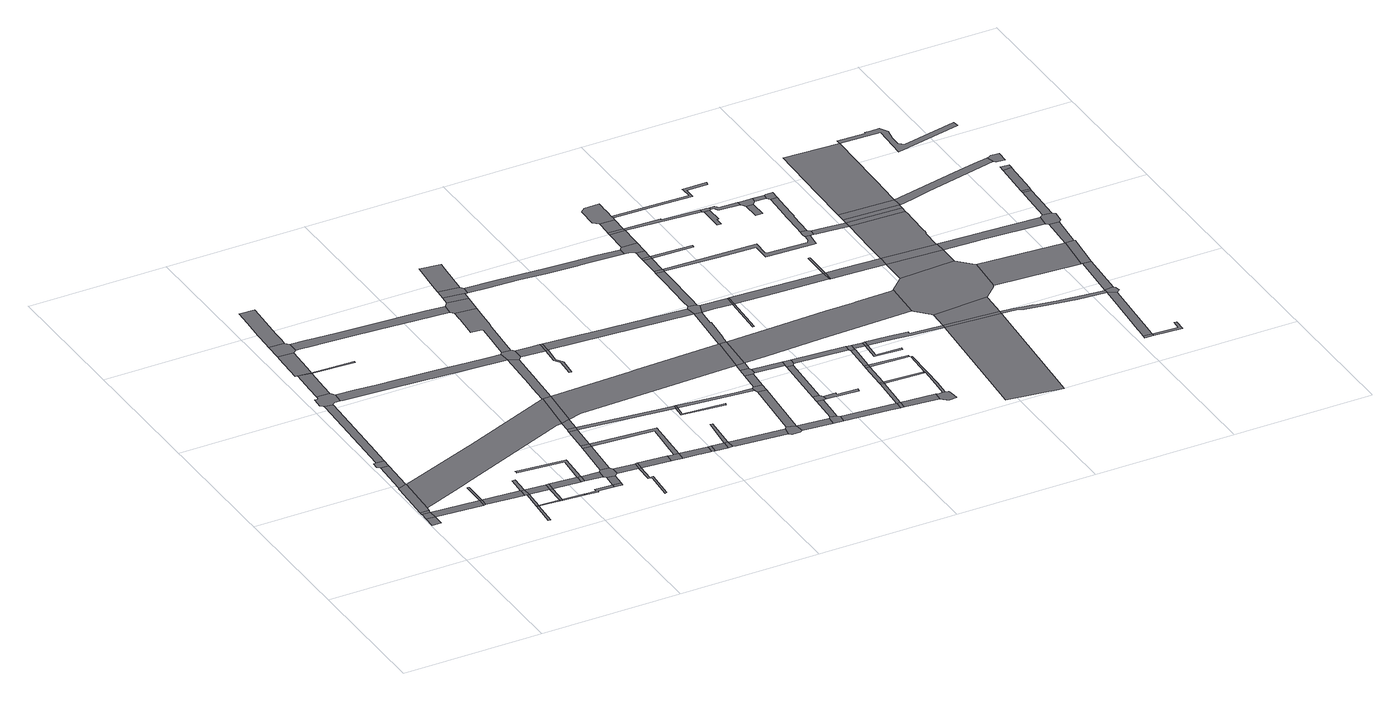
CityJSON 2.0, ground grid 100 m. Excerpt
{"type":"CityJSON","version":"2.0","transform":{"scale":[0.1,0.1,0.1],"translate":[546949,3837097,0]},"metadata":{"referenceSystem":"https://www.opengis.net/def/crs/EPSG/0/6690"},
"CityObjects":{
"road1":{"type":"Road","attributes":{"RoadStructureAttribute.sectionType":"1"},"geometry":[{"type":"MultiSurface","lod":"1","boundaries":[[[0,1,2,3]]]}]},
"road2":{"type":"Road","geometry":[{"type":"MultiSurface","lod":"1","boundaries":[[[4,0,3,5]]]}]},
"road3":{"type":"Road","attributes":{"RoadStructureAttribute.sectionType":"1"},"geometry":[{"type":"MultiSurface","lod":"1","boundaries":[[[6,7,8,4,5,9]]]}]},
"road4":{"type":"Road","geometry":[{"type":"MultiSurface","lod":"1","boundaries":[[[10,11,12,13,14,15,6,9,16,17,18]]]}]},
"road5":{"type":"Road","attributes":{"RoadStructureAttribute.sectionType":"1"},"geometry":[{"type":"MultiSurface","lod":"1","boundaries":[[[19,20,12,11,21]]]}]},
"road6":{"type":"Road","attributes":{"RoadStructureAttribute.sectionType":"1"},"geometry":[{"type":"MultiSurface","lod":"1","boundaries":[[[22,23,5,3,24,25]]]}]},
"road7":{"type":"Road","geometry":[{"type":"MultiSurface","lod":"1","boundaries":[[[26,27,19,21,28,29]]]}]},
"road8":{"type":"Road","geometry":[{"type":"MultiSurface","lod":"1","boundaries":[[[25,24,30,31]]]}]},
"road9":{"type":"Road","attributes":{"RoadStructureAttribute.sectionType":"1"},"geometry":[{"type":"MultiSurface","lod":"1","boundaries":[[[32,33,34,29,28,35,36,37]]]}]},
"road10":{"type":"Road","geometry":[{"type":"MultiSurface","lod":"1","boundaries":[[[38,39,40,25,31]]]}]},
"road11":{"type":"Road","attributes":{"RoadStructureAttribute.sectionType":"1"},"geometry":[{"type":"MultiSurface","lod":"1","boundaries":[[[41,31,30,42,43,44]]]}]},
"road12":{"type":"Road","geometry":[{"type":"MultiSurface","lod":"1","boundaries":[[[45,46,47,48,49,50,32,37,51,52,53,54,55,56]]]}]},
"road13":{"type":"Road","geometry":[{"type":"MultiSurface","lod":"1","boundaries":[[[57,58,59,60,61]]]}]},
"road14":{"type":"Road","geometry":[{"type":"MultiSurface","lod":"1","boundaries":[[[62,57,61,63]]]}]},
"road15":{"type":"Road","attributes":{"RoadStructureAttribute.sectionType":"1"},"geometry":[{"type":"MultiSurface","lod":"1","boundaries":[[[64,62,63,65]]]}]},
"road16":{"type":"Road","attributes":{"RoadStructureAttribute.sectionType":"1"},"geometry":[{"type":"MultiSurface","lod":"1","boundaries":[[[66,67,45,56,68,69,70]]]}]},
"road17":{"type":"Road","geometry":[{"type":"MultiSurface","lod":"1","boundaries":[[[44,43,64,65,71]]]}]},
"road18":{"type":"Road","geometry":[{"type":"MultiSurface","lod":"1","boundaries":[[[70,69,72]]]}]},
"road19":{"type":"Road","attributes":{"RoadStructureAttribute.sectionType":"1"},"geometry":[{"type":"MultiSurface","lod":"1","boundaries":[[[63,61,73,74]]]}]},
"road20":{"type":"Road","geometry":[{"type":"MultiSurface","lod":"1","boundaries":[[[75,76,77,44,71]]]}]},
"road21":{"type":"Road","attributes":{"RoadStructureAttribute.sectionType":"1"},"geometry":[{"type":"MultiSurface","lod":"1","boundaries":[[[78,79,80,66,70,72,81,82]]]}]},
"road22":{"type":"Road","attributes":{"RoadStructureAttribute.sectionType":"1"},"geometry":[{"type":"MultiSurface","lod":"1","boundaries":[[[71,65,83,84,85]]]}]},
"road23":{"type":"Road","geometry":[{"type":"MultiSurface","lod":"1","boundaries":[[[86,74,73,87]]]}]},
"road24":{"type":"Road","attributes":{"RoadStructureAttribute.sectionType":"1"},"geometry":[{"type":"MultiSurface","lod":"1","boundaries":[[[84,74,86,88]]]}]},
"road25":{"type":"Road","geometry":[{"type":"MultiSurface","lod":"1","boundaries":[[[89,78,82,90,91,92,93,94]]]}]},
"road26":{"type":"Road","attributes":{"function":"2","RoadStructureAttribute.sectionType":"1"},"geometry":[{"type":"MultiSurface","lod":"1","boundaries":[[[95,96,97,98,10,18,99,100,101,102,103,104]]]}]},
"road27":{"type":"Road","geometry":[{"type":"MultiSurface","lod":"1","boundaries":[[[85,84,88,105]]]}]},
"road28":{"type":"Road","attributes":{"RoadStructureAttribute.sectionType":"1"},"geometry":[{"type":"MultiSurface","lod":"1","boundaries":[[[86,87,106,107]]]}]},
"road29":{"type":"Road","geometry":[{"type":"MultiSurface","lod":"1","boundaries":[[[108,109,110,72,69]]]}]},
"road30":{"type":"Road","attributes":{"RoadStructureAttribute.sectionType":"1"},"geometry":[{"type":"MultiSurface","lod":"1","boundaries":[[[111,112,113,114,89,94,115,116,117]]]}]},
"road31":{"type":"Road","geometry":[{"type":"MultiSurface","lod":"1","boundaries":[[[107,106,118,119]]]}]},
"road32":{"type":"Road","attributes":{"RoadStructureAttribute.sectionType":"1"},"geometry":[{"type":"MultiSurface","lod":"1","boundaries":[[[120,105,88,121,122,123]]]}]},
"road33":{"type":"Road","attributes":{"RoadStructureAttribute.sectionType":"1"},"geometry":[{"type":"MultiSurface","lod":"1","boundaries":[[[124,125,126,127,128,123,129]]]}]},
"road34":{"type":"Road","attributes":{"RoadStructureAttribute.sectionType":"1"},"geometry":[{"type":"MultiSurface","lod":"1","boundaries":[[[130,131,119,118,132,133,134,135]]]}]},
"road35":{"type":"Road","geometry":[{"type":"MultiSurface","lod":"1","boundaries":[[[123,122,136,129]]]}]},
"road36":{"type":"Road","attributes":{"RoadStructureAttribute.sectionType":"1"},"geometry":[{"type":"MultiSurface","lod":"1","boundaries":[[[137,129,136,138,139]]]}]},
"road37":{"type":"Road","geometry":[{"type":"MultiSurface","lod":"1","boundaries":[[[135,134,140,141]]]}]},
"road38":{"type":"Road","attributes":{"RoadStructureAttribute.sectionType":"1"},"geometry":[{"type":"MultiSurface","lod":"1","boundaries":[[[142,135,141,143]]]}]},
"road39":{"type":"Road","attributes":{"RoadStructureAttribute.sectionType":"1"},"geometry":[{"type":"MultiSurface","lod":"1","boundaries":[[[144,145,146,147,148,149,150,151,55,54,152,153,154,155,156,157]]]}]},
"road40":{"type":"Road","geometry":[{"type":"MultiSurface","lod":"1","boundaries":[[[158,139,138,142,143,159,160,161,162,163]]]}]},
"road41":{"type":"Road","attributes":{"RoadStructureAttribute.sectionType":"1"},"geometry":[{"type":"MultiSurface","lod":"1","boundaries":[[[164,158,163,165,166]]]}]},
"road42":{"type":"Road","attributes":{"RoadStructureAttribute.sectionType":"1"},"geometry":[{"type":"MultiSurface","lod":"1","boundaries":[[[162,161,167,168]]]}]},
"road43":{"type":"Road","geometry":[{"type":"MultiSurface","lod":"1","boundaries":[[[169,164,166,170]]]}]},
"road44":{"type":"Road","attributes":{"RoadStructureAttribute.sectionType":"1"},"geometry":[{"type":"MultiSurface","lod":"1","boundaries":[[[167,171,172,173,174,175,176,177]]]}]},
"road45":{"type":"Road","attributes":{"RoadStructureAttribute.sectionType":"1"},"geometry":[{"type":"MultiSurface","lod":"1","boundaries":[[[178,179,180,181,182,183,184,93,92,185,186,187,188,189,190,191,192]]]}]},
"road46":{"type":"Road","attributes":{"RoadStructureAttribute.sectionType":"1"},"geometry":[{"type":"MultiSurface","lod":"1","boundaries":[[[193,169,170,194,195,196,197,198]]]}]},
"road47":{"type":"Road","geometry":[{"type":"MultiSurface","lod":"1","boundaries":[[[168,167,177,199]]]}]},
"road48":{"type":"Road","geometry":[{"type":"MultiSurface","lod":"1","boundaries":[[[200,193,198,201]]]}]},
"road49":{"type":"Road","attributes":{"RoadStructureAttribute.sectionType":"1"},"geometry":[{"type":"MultiSurface","lod":"1","boundaries":[[[202,203,204,104,200,201]]]}]},
"road50":{"type":"Road","attributes":{"RoadStructureAttribute.sectionType":"1"},"geometry":[{"type":"MultiSurface","lod":"1","boundaries":[[[199,177,205,206,207]]]}]},
"road51":{"type":"Road","geometry":[{"type":"MultiSurface","lod":"1","boundaries":[[[208,95,104,204]]]}]},
"road52":{"type":"Road","attributes":{"RoadStructureAttribute.sectionType":"1"},"geometry":[{"type":"MultiSurface","lod":"1","boundaries":[[[209,170,166,210,211,212]]]}]},
"road53":{"type":"Road","geometry":[{"type":"MultiSurface","lod":"1","boundaries":[[[213,214,207,206,215,216,217,212,211]]]}]},
"road54":{"type":"Road","attributes":{"RoadStructureAttribute.sectionType":"1"},"geometry":[{"type":"MultiSurface","lod":"1","boundaries":[[[156,218,219,220,95,208,221,222,223,224,225]]]}]},
"road55":{"type":"Road","attributes":{"RoadStructureAttribute.sectionType":"1"},"geometry":[{"type":"MultiSurface","lod":"1","boundaries":[[[226,201,198,227,228]]]}]},
"road56":{"type":"Road","geometry":[{"type":"MultiSurface","lod":"1","boundaries":[[[229,230,231,157,156,225,232,233,234,235,236]]]}]},
"road57":{"type":"Road","attributes":{"RoadStructureAttribute.sectionType":"1"},"geometry":[{"type":"MultiSurface","lod":"1","boundaries":[[[212,217,237,238,239,240,241]]]}]},
"road58":{"type":"Road","attributes":{"RoadStructureAttribute.sectionType":"1"},"geometry":[{"type":"MultiSurface","lod":"1","boundaries":[[[242,243,244,245,246,247,248,249,250,229,236,251,252,253,254,255,256,257]]]}]},
"road59":{"type":"Road","geometry":[{"type":"MultiSurface","lod":"1","boundaries":[[[241,240,258,259]]]}]},
"road60":{"type":"Road","attributes":{"RoadStructureAttribute.sectionType":"1"},"geometry":[{"type":"MultiSurface","lod":"1","boundaries":[[[260,234,233,261,262,263]]]}]},
"road61":{"type":"Road","attributes":{"RoadStructureAttribute.sectionType":"1"},"geometry":[{"type":"MultiSurface","lod":"1","boundaries":[[[259,258,264,265]]]}]},
"road62":{"type":"Road","geometry":[{"type":"MultiSurface","lod":"1","boundaries":[[[266,267,268,269,270,271,272,273,262]]]}]},
"road63":{"type":"Road","geometry":[{"type":"MultiSurface","lod":"1","boundaries":[[[274,275,276,192,191,277,242,257,278]]]}]},
"road64":{"type":"Road","geometry":[{"type":"MultiSurface","lod":"1","boundaries":[[[265,264,279,280]]]}]},
"road65":{"type":"Road","geometry":[{"type":"MultiSurface","lod":"1","boundaries":[[[263,262,273,281,282]]]}]},
"road66":{"type":"Road","attributes":{"RoadStructureAttribute.sectionType":"1"},"geometry":[{"type":"MultiSurface","lod":"1","boundaries":[[[283,274,278,284]]]}]},
"road67":{"type":"Road","geometry":[{"type":"MultiSurface","lod":"1","boundaries":[[[285,286,287,265,280]]]}]},
"road68":{"type":"Road","geometry":[{"type":"MultiSurface","lod":"1","boundaries":[[[288,283,284,289,290,291,292,293]]]}]},
"road69":{"type":"Road","geometry":[{"type":"MultiSurface","lod":"1","boundaries":[[[228,227,294,295]]]}]},
"road70":{"type":"Road","attributes":{"RoadStructureAttribute.sectionType":"1"},"geometry":[{"type":"MultiSurface","lod":"1","boundaries":[[[296,297,288,293,298,299,300]]]}]},
"road71":{"type":"Road","attributes":{"function":"2","RoadStructureAttribute.sectionType":"1"},"geometry":[{"type":"MultiSurface","lod":"1","boundaries":[[[301,302,303,304,208,204,305,306,307]]]}]},
"road72":{"type":"Road","attributes":{"RoadStructureAttribute.sectionType":"1"},"geometry":[{"type":"MultiSurface","lod":"1","boundaries":[[[308,280,279,309,310,311,312]]]}]},
"road73":{"type":"Road","attributes":{"RoadStructureAttribute.sectionType":"1"},"geometry":[{"type":"MultiSurface","lod":"1","boundaries":[[[227,313,314,315,316,317,294]]]}]},
"road74":{"type":"Road","attributes":{"RoadStructureAttribute.sectionType":"1"},"geometry":[{"type":"MultiSurface","lod":"1","boundaries":[[[318,319,295,294,320,321]]]}]},
"road75":{"type":"Road","geometry":[{"type":"MultiSurface","lod":"1","boundaries":[[[322,312,311,323,324,325,326,327]]]}]},
"road76":{"type":"Road","attributes":{"RoadStructureAttribute.sectionType":"1"},"geometry":[{"type":"MultiSurface","lod":"1","boundaries":[[[328,329,282,281,330,331]]]}]},
"road77":{"type":"Road","attributes":{"RoadStructureAttribute.sectionType":"1"},"geometry":[{"type":"MultiSurface","lod":"1","boundaries":[[[332,322,327,333]]]}]},
"road78":{"type":"Road","attributes":{"RoadStructureAttribute.sectionType":"1"},"geometry":[{"type":"MultiSurface","lod":"1","boundaries":[[[327,326,334,335]]]}]},
"road79":{"type":"Road","geometry":[{"type":"MultiSurface","lod":"1","boundaries":[[[336,337,321,320,338,332,333,339]]]}]},
"road80":{"type":"Road","attributes":{"RoadStructureAttribute.sectionType":"1"},"geometry":[{"type":"MultiSurface","lod":"1","boundaries":[[[340,341,342,343,344,291,290,345,346,347,348,349,350,351,352]]]}]},
"road81":{"type":"Road","attributes":{"RoadStructureAttribute.sectionType":"1"},"geometry":[{"type":"MultiSurface","lod":"1","boundaries":[[[353,336,339,354]]]}]},
"road82":{"type":"Road","geometry":[{"type":"MultiSurface","lod":"1","boundaries":[[[355,335,334,356,357,358]]]}]},
"road83":{"type":"Road","geometry":[{"type":"MultiSurface","lod":"1","boundaries":[[[359,353,354,360,361,362]]]}]},
"road84":{"type":"Road","attributes":{"RoadStructureAttribute.sectionType":"1"},"geometry":[{"type":"MultiSurface","lod":"1","boundaries":[[[363,364,307,359,362]]]}]},
"road85":{"type":"Road","attributes":{"RoadStructureAttribute.sectionType":"1"},"geometry":[{"type":"MultiSurface","lod":"1","boundaries":[[[365,355,358,366,367]]]}]},
"road86":{"type":"Road","geometry":[{"type":"MultiSurface","lod":"1","boundaries":[[[368,301,307,364]]]}]},
"road87":{"type":"Road","geometry":[{"type":"MultiSurface","lod":"1","boundaries":[[[369,365,367,370,371,372]]]}]},
"road88":{"type":"Road","attributes":{"RoadStructureAttribute.sectionType":"1"},"geometry":[{"type":"MultiSurface","lod":"1","boundaries":[[[361,360,373,374]]]}]},
"road89":{"type":"Road","attributes":{"RoadStructureAttribute.sectionType":"1"},"geometry":[{"type":"MultiSurface","lod":"1","boundaries":[[[375,369,372,376]]]}]},
"road90":{"type":"Road","attributes":{"RoadStructureAttribute.sectionType":"1"},"geometry":[{"type":"MultiSurface","lod":"1","boundaries":[[[330,377,301,368,378,379,380,381,382]]]}]},
"road91":{"type":"Road","attributes":{"RoadStructureAttribute.sectionType":"1"},"geometry":[{"type":"MultiSurface","lod":"1","boundaries":[[[383,357,356,384,385,386,387,388,389]]]}]},
"road92":{"type":"Road","attributes":{"RoadStructureAttribute.sectionType":"1"},"geometry":[{"type":"MultiSurface","lod":"1","boundaries":[[[390,391,392,393,394,395,371,370]]]}]},
"road93":{"type":"Road","geometry":[{"type":"MultiSurface","lod":"1","boundaries":[[[374,373,375,376,396,397]]]}]},
"road94":{"type":"Road","geometry":[{"type":"MultiSurface","lod":"1","boundaries":[[[398,399,331,330,382,400,401,402]]]}]},
"road95":{"type":"Road","attributes":{"RoadStructureAttribute.sectionType":"1"},"geometry":[{"type":"MultiSurface","lod":"1","boundaries":[[[403,404,405,398,402,406,407,408,409]]]}]},
"road96":{"type":"Road","geometry":[{"type":"MultiSurface","lod":"1","boundaries":[[[389,388,410,411]]]}]},
"road97":{"type":"Road","attributes":{"RoadStructureAttribute.sectionType":"1"},"geometry":[{"type":"MultiSurface","lod":"1","boundaries":[[[400,382,412,413,414,415]]]}]},
"road98":{"type":"Road","attributes":{"RoadStructureAttribute.sectionType":"1"},"geometry":[{"type":"MultiSurface","lod":"1","boundaries":[[[416,389,411,417]]]}]},
"road99":{"type":"Road","geometry":[{"type":"MultiSurface","lod":"1","boundaries":[[[418,403,409,419,420]]]}]},
"road100":{"type":"Road","geometry":[{"type":"MultiSurface","lod":"1","boundaries":[[[414,421,422,423,424]]]}]},
"road101":{"type":"Road","attributes":{"RoadStructureAttribute.sectionType":"1"},"geometry":[{"type":"MultiSurface","lod":"1","boundaries":[[[397,396,425,426]]]}]},
"road102":{"type":"Road","attributes":{"RoadStructureAttribute.sectionType":"1"},"geometry":[{"type":"MultiSurface","lod":"1","boundaries":[[[427,428,418,420,429,430,431,432]]]}]},
"road103":{"type":"Road","geometry":[{"type":"MultiSurface","lod":"1","boundaries":[[[433,416,417,434]]]}]},
"road104":{"type":"Road","geometry":[{"type":"MultiSurface","lod":"1","boundaries":[[[435,427,432,436]]]}]},
"road105":{"type":"Road","geometry":[{"type":"MultiSurface","lod":"1","boundaries":[[[437,438,439,352,351,440,441,442,443,444,445,446]]]}]},
"road106":{"type":"Road","geometry":[{"type":"MultiSurface","lod":"1","boundaries":[[[415,414,424,447]]]}]},
"road107":{"type":"Road","attributes":{"RoadStructureAttribute.sectionType":"1"},"geometry":[{"type":"MultiSurface","lod":"1","boundaries":[[[443,448,435,436,449,444]]]}]},
"road108":{"type":"Road","attributes":{"RoadStructureAttribute.sectionType":"1"},"geometry":[{"type":"MultiSurface","lod":"1","boundaries":[[[411,410,450,451]]]}]},
"road109":{"type":"Road","attributes":{"RoadStructureAttribute.sectionType":"1"},"geometry":[{"type":"MultiSurface","lod":"1","boundaries":[[[452,433,434,453]]]}]},
"road110":{"type":"Road","attributes":{"RoadStructureAttribute.sectionType":"1"},"geometry":[{"type":"MultiSurface","lod":"1","boundaries":[[[454,437,446,455,456,457,458]]]}]},
"road111":{"type":"Road","geometry":[{"type":"MultiSurface","lod":"1","boundaries":[[[459,452,453,460]]]}]},
"road112":{"type":"Road","geometry":[{"type":"MultiSurface","lod":"1","boundaries":[[[461,454,458,462]]]}]},
"road113":{"type":"Road","attributes":{"RoadStructureAttribute.sectionType":"1"},"geometry":[{"type":"MultiSurface","lod":"1","boundaries":[[[463,459,460,464]]]}]},
"road114":{"type":"Road","attributes":{"RoadStructureAttribute.sectionType":"1"},"geometry":[{"type":"MultiSurface","lod":"1","boundaries":[[[465,466,461,462,467]]]}]},
"road115":{"type":"Road","attributes":{"RoadStructureAttribute.sectionType":"1"},"geometry":[{"type":"MultiSurface","lod":"1","boundaries":[[[468,469,470,434,417]]]}]},
"road116":{"type":"Road","geometry":[{"type":"MultiSurface","lod":"1","boundaries":[[[471,472,473,465,467,474,475,476,477,478,479,480,481,482]]]}]},
"road117":{"type":"Road","geometry":[{"type":"MultiSurface","lod":"1","boundaries":[[[426,425,483,463,464,484,485]]]}]},
"road118":{"type":"Road","attributes":{"RoadStructureAttribute.sectionType":"1"},"geometry":[{"type":"MultiSurface","lod":"1","boundaries":[[[486,487,488,489,436,432]]]}]},
"road119":{"type":"Road","geometry":[{"type":"MultiSurface","lod":"1","boundaries":[[[490,451,450,491,492,493,494,495,496,497,498,499]]]}]},
"road120":{"type":"Road","attributes":{"function":"2","RoadStructureAttribute.sectionType":"1"},"geometry":[{"type":"MultiSurface","lod":"1","boundaries":[[[500,501,502,503,504,505,506,507,368,364,508,509,510]]]}]},
"road121":{"type":"Road","attributes":{"RoadStructureAttribute.sectionType":"1"},"geometry":[{"type":"MultiSurface","lod":"1","boundaries":[[[485,484,511,512,513]]]}]},
"road122":{"type":"Road","attributes":{"RoadStructureAttribute.sectionType":"1"},"geometry":[{"type":"MultiSurface","lod":"1","boundaries":[[[514,515,516,460,453]]]}]},
"road123":{"type":"Road","geometry":[{"type":"MultiSurface","lod":"1","boundaries":[[[513,512,517,518]]]}]},
"road124":{"type":"Road","attributes":{"RoadStructureAttribute.sectionType":"1"},"geometry":[{"type":"MultiSurface","lod":"1","boundaries":[[[519,520,521,522,523,524,525,526,527,499,498]]]}]},
"road125":{"type":"Road","geometry":[{"type":"MultiSurface","lod":"1","boundaries":[[[512,528,529,530,531,532,517]]]}]},
"road126":{"type":"Road","attributes":{"RoadStructureAttribute.sectionType":"1"},"geometry":[{"type":"MultiSurface","lod":"1","boundaries":[[[533,534,535,447,424,536,537,538]]]}]},
"road127":{"type":"Road","attributes":{"RoadStructureAttribute.sectionType":"1"},"geometry":[{"type":"MultiSurface","lod":"1","boundaries":[[[539,540,462,458,541,542]]]}]},
"road128":{"type":"Road","attributes":{"RoadStructureAttribute.sectionType":"1"},"geometry":[{"type":"MultiSurface","lod":"1","boundaries":[[[543,544,545,546,547,548,549,420,419,550,551,552,553,554,555,556,557,558,559]]]}]},
"road129":{"type":"Road","attributes":{"RoadStructureAttribute.sectionType":"1"},"geometry":[{"type":"MultiSurface","lod":"1","boundaries":[[[560,561,562,563,564,518,517,565,566,567,568,569,570,571]]]}]},
"road130":{"type":"Road","attributes":{"RoadStructureAttribute.sectionType":"1"},"geometry":[{"type":"MultiSurface","lod":"1","boundaries":[[[572,573,574,575,576,577,578,579,580,581,582,583,584,476,475]]]}]},
"road131":{"type":"Road","geometry":[{"type":"MultiSurface","lod":"1","boundaries":[[[585,586,587,588,589,590,591,592,593]]]}]},
"road132":{"type":"Road","geometry":[{"type":"MultiSurface","lod":"1","boundaries":[[[538,537,594,595]]]}]},
"road133":{"type":"Road","geometry":[{"type":"MultiSurface","lod":"1","boundaries":[[[596,597,598,542,541,599,585,593,600,601,602]]]}]},
"road134":{"type":"Road","geometry":[{"type":"MultiSurface","lod":"1","boundaries":[[[603,604,605,538,595]]]}]},
"road135":{"type":"Road","attributes":{"function":"3","RoadStructureAttribute.sectionType":"1"},"geometry":[{"type":"MultiSurface","lod":"1","boundaries":[[[570,606,607,608,609]]]}]},
"road136":{"type":"Road","attributes":{"RoadStructureAttribute.sectionType":"1"},"geometry":[{"type":"MultiSurface","lod":"1","boundaries":[[[610,611,602,601,612,613,614,615,616,617]]]}]},
"road137":{"type":"Road","attributes":{"RoadStructureAttribute.sectionType":"1"},"geometry":[{"type":"MultiSurface","lod":"1","boundaries":[[[618,595,594,619,620,621]]]}]},
"road138":{"type":"Road","geometry":[{"type":"MultiSurface","lod":"1","boundaries":[[[622,623,624,625,626]]]}]},
"road139":{"type":"Road","geometry":[{"type":"MultiSurface","lod":"1","boundaries":[[[627,628,617,616,629,630,622,626,631,632,633,634]]]}]},
"road140":{"type":"Road","geometry":[{"type":"MultiSurface","lod":"1","boundaries":[[[635,636,637,638,559,558,639,640,641]]]}]},
"road141":{"type":"Road","geometry":[{"type":"MultiSurface","lod":"1","boundaries":[[[571,570,609,642]]]}]},
"road142":{"type":"Road","attributes":{"function":"3","RoadStructureAttribute.sectionType":"1"},"geometry":[{"type":"MultiSurface","lod":"1","boundaries":[[[643,644,645,646,571,642]]]}]},
"road143":{"type":"Road","attributes":{"RoadStructureAttribute.sectionType":"1"},"geometry":[{"type":"MultiSurface","lod":"1","boundaries":[[[647,648,649,650,635,641,651,652,653,654,655,656]]]}]},
"road144":{"type":"Road","attributes":{"RoadStructureAttribute.sectionType":"1"},"geometry":[{"type":"MultiSurface","lod":"1","boundaries":[[[634,633,657,658]]]}]},
"road145":{"type":"Road","attributes":{"RoadStructureAttribute.sectionType":"1"},"geometry":[{"type":"MultiSurface","lod":"1","boundaries":[[[659,640,639,660,661,662,663]]]}]},
"road146":{"type":"Road","geometry":[{"type":"MultiSurface","lod":"1","boundaries":[[[664,665,666,667,500,510,668,669,645,644,670,671,672,673]]]}]},
"road147":{"type":"Road","geometry":[{"type":"MultiSurface","lod":"1","boundaries":[[[674,675,658,657,676,647,656,677]]]}]},
"road148":{"type":"Road","attributes":{"function":"3","RoadStructureAttribute.sectionType":"1"},"geometry":[{"type":"MultiSurface","lod":"1","boundaries":[[[620,666,665,678,679]]]}]},
"road149":{"type":"Road","geometry":[{"type":"MultiSurface","lod":"1","boundaries":[[[621,620,679,680,681]]]}]},
"road150":{"type":"Road","attributes":{"function":"3","RoadStructureAttribute.sectionType":"1"},"geometry":[{"type":"MultiSurface","lod":"1","boundaries":[[[681,682,683,684,685,686,687,688,689,662,690,691,692,621]]]}]},
"road151":{"type":"Road","geometry":[{"type":"MultiSurface","lod":"1","boundaries":[[[663,662,689,693]]]}]},
"road152":{"type":"Road","attributes":{"function":"3","RoadStructureAttribute.sectionType":"1"},"geometry":[{"type":"MultiSurface","lod":"1","boundaries":[[[694,695,663,693,696]]]}]},
"road153":{"type":"Road","geometry":[{"type":"MultiSurface","lod":"1","boundaries":[[[697,694,696,698,699]]]}]},
"road154":{"type":"Road","attributes":{"RoadStructureAttribute.sectionType":"1"},"geometry":[{"type":"MultiSurface","lod":"1","boundaries":[[[700,701,702,703,704,705,706,642,609,707,708,709,710,711,712]]]}]},
"road155":{"type":"Road","attributes":{"function":"3","RoadStructureAttribute.sectionType":"1"},"geometry":[{"type":"MultiSurface","lod":"1","boundaries":[[[713,714,715,716,697,699,717,718,719,720]]]}]},
"road156":{"type":"Road","geometry":[{"type":"MultiSurface","lod":"1","boundaries":[[[721,722,723,724]]]}]},
"road157":{"type":"Road","attributes":{"function":"2","RoadStructureAttribute.sectionType":"1"},"geometry":[{"type":"MultiSurface","lod":"1","boundaries":[[[673,672,725,726]]]}]},
"road158":{"type":"Road","attributes":{"RoadStructureAttribute.sectionType":"1"},"geometry":[{"type":"MultiSurface","lod":"1","boundaries":[[[711,727,728,729,721,724,730,731]]]}]},
"road159":{"type":"Road","attributes":{"RoadStructureAttribute.sectionType":"1"},"geometry":[{"type":"MultiSurface","lod":"1","boundaries":[[[732,733,724,723,734,735]]]}]},
"road160":{"type":"Road","attributes":{"RoadStructureAttribute.sectionType":"1"},"geometry":[{"type":"MultiSurface","lod":"1","boundaries":[[[736,737,680,679,738,739,740,741]]]}]},
"road161":{"type":"Road","geometry":[{"type":"MultiSurface","lod":"1","boundaries":[[[742,743,712,711,731,744,745,746]]]}]},
"road162":{"type":"Road","attributes":{"RoadStructureAttribute.sectionType":"1"},"geometry":[{"type":"MultiSurface","lod":"1","boundaries":[[[747,743,742,748]]]}]},
"road163":{"type":"Road","geometry":[{"type":"MultiSurface","lod":"1","boundaries":[[[726,725,747,748,749,750]]]}]},
"road164":{"type":"Road","attributes":{"RoadStructureAttribute.sectionType":"1"},"geometry":[{"type":"MultiSurface","lod":"1","boundaries":[[[751,752,753,699,698,754,755,756]]]}]},
"road165":{"type":"Road","attributes":{"RoadStructureAttribute.sectionType":"1"},"geometry":[{"type":"MultiSurface","lod":"1","boundaries":[[[757,726,750,758]]]}]},
"road166":{"type":"Road","geometry":[{"type":"MultiSurface","lod":"1","boundaries":[[[759,760,741,740,761,757,758,762,763,764,765,766]]]}]},
"road167":{"type":"Road","attributes":{"RoadStructureAttribute.sectionType":"1"},"geometry":[{"type":"MultiSurface","lod":"1","boundaries":[[[767,768,769,770,771,772,773,774,775,720,776,777,778,779]]]}]},
"road168":{"type":"Road","attributes":{"RoadStructureAttribute.sectionType":"1"},"geometry":[{"type":"MultiSurface","lod":"1","boundaries":[[[780,781,759,766,782,783]]]}]},
"road169":{"type":"Road","geometry":[{"type":"MultiSurface","lod":"1","boundaries":[[[784,780,783,785]]]}]},
"road170":{"type":"Road","attributes":{"RoadStructureAttribute.sectionType":"1"},"geometry":[{"type":"MultiSurface","lod":"1","boundaries":[[[786,787,788,789,790,784,785]]]}]},
"road171":{"type":"Road","geometry":[{"type":"MultiSurface","lod":"1","boundaries":[[[791,789,788,792]]]}]},
"road172":{"type":"Road","geometry":[{"type":"MultiSurface","lod":"1","boundaries":[[[793,794,751,756,795,796,797]]]}]}
},
"vertices":[
[12,558,0],[8,473,0],[71,471,0],[74,554,0],
[14,618,0],[70,615,0],
[12,642,0],[12,640,0],[10,617,0],[71,639,0],
[96,983,0],[93,982,0],[33,959,0],[31,959,0],[28,958,0],[28,943,0],[77,641,0],[78,653,0],[79,668,0],
[46,1232,0],[33,972,0],[105,1229,0],
[407,590,0],[401,590,0],[409,529,0],[414,590,0],
[32,1298,0],[30,1252,0],[108,1295,0],[50,1298,0],
[424,528,0],[429,589,0],
[85,2048,0],[85,2045,0],[83,2038,0],[114,1429,0],[141,2038,0],[142,2041,0],
[430,761,0],[423,761,0],[417,761,0],
[690,569,0],[635,512,0],[694,507,0],[699,569,0],
[95,2175,0],[93,2148,0],[85,2148,0],[69,2149,0],[63,2070,0],[80,2053,0],[142,2044,0],[144,2046,0],[165,2062,0],[205,2059,0],[210,2140,0],[189,2170,0],
[699,354,0],[683,174,0],[692,173,0],[700,172,0],[713,352,0],
[700,364,0],[716,362,0],
[712,506,0],[725,505,0],
[110,2453,0],[101,2275,0],[194,2259,0],[203,2438,0],[111,2453,0],
[722,567,0],
[203,2446,0],
[864,343,0],[863,353,0],
[730,697,0],[720,698,0],[710,699,0],
[105,2711,0],[104,2689,0],[92,2454,0],[204,2462,0],[217,2705,0],
[738,504,0],[870,494,0],[874,555,0],
[881,354,0],[879,341,0],
[890,492,0],
[112,2842,0],[221,2708,0],[224,2711,0],[247,2729,0],[246,2810,0],[221,2836,0],
[1344,1467,0],[680,1202,0],[659,1194,0],[104,986,0],[139,692,0],[423,806,0],[444,815,0],[1273,1145,0],[1304,1152,0],[1314,1154,0],
[895,554,0],
[1036,330,0],[1037,342,0],
[508,2422,0],[508,2427,0],[508,2432,0],
[137,3281,0],[131,3163,0],[120,2995,0],[115,2886,0],[225,2880,0],[228,2954,0],[247,3276,0],
[1051,328,0],[1052,341,0],
[1084,539,0],[900,491,0],[1087,477,0],[1092,539,0],
[1129,756,0],[781,790,0],[780,780,0],[779,770,0],[1110,738,0],[1117,537,0],
[1121,358,0],[1119,336,0],[1129,321,0],[1131,331,0],[1244,324,0],[1246,350,0],
[1112,475,0],
[1123,536,0],[1240,466,0],[1243,527,0],
[1303,320,0],[1305,345,0],
[1254,448,0],[1313,440,0],
[1287,2069,0],[1130,2079,0],[920,2093,0],[849,2098,0],[738,2106,0],[652,2111,0],[502,2120,0],[348,2130,0],[224,2058,0],[462,2041,0],[844,2018,0],[849,2018,0],[1376,1986,0],[1365,2064,0],
[1263,546,0],[1324,449,0],[1326,450,0],[1337,459,0],[1338,520,0],[1322,539,0],
[1287,828,0],[1346,819,0],[1346,823,0],
[1487,446,0],[1492,507,0],
[1289,856,0],[1349,851,0],
[1481,309,0],[1506,307,0],[1491,105,0],[1506,110,0],[1521,317,0],[1496,320,0],[1502,444,0],
[1207,2747,0],[1036,2758,0],[941,2764,0],[746,2777,0],[577,2788,0],[372,2802,0],[369,2802,0],[268,2728,0],[367,2722,0],[448,2717,0],[615,2707,0],[817,2694,0],[1093,2678,0],[1323,2663,0],[1330,2740,0],
[1305,1043,0],[1349,855,0],[1349,857,0],[1363,1032,0],[1364,1036,0],[1364,1039,0],
[1508,506,0],
[1307,1071,0],[1367,1066,0],
[1375,1161,0],[1375,1166,0],[1376,1173,0],
[1515,443,0],[1710,426,0],[1715,489,0],
[1405,1470,0],
[1818,818,0],[1789,790,0],[1761,485,0],[1794,482,0],
[1758,485,0],[1755,485,0],[1725,425,0],[1737,424,0],[1789,420,0],
[1357,1674,0],[1352,1609,0],[1344,1468,0],[1408,1515,0],[1415,1606,0],[1420,1670,0],[1423,1701,0],[1438,1953,0],
[1984,1002,0],[2037,967,0],[2039,995,0],
[1383,2080,0],[1374,2072,0],[1367,2065,0],[1447,1962,0],[1462,1976,0],[1464,2059,0],[1454,2069,0],[1446,2078,0],
[1900,410,0],[1921,409,0],[1981,404,0],[1990,403,0],[1995,465,0],
[1344,2635,0],[1340,2584,0],[1339,2571,0],[1338,2555,0],[1324,2385,0],[1399,2377,0],[1400,2377,0],[1410,2376,0],[1403,2289,0],[1470,2373,0],[1471,2376,0],[1472,2376,0],[1475,2408,0],[1477,2408,0],[1489,2559,0],[1494,2622,0],
[2013,401,0],[2018,463,0],
[1575,2052,0],[1626,1966,0],[1637,1966,0],[1641,2048,0],
[2104,393,0],[2109,455,0],
[1628,1841,0],[1656,1798,0],[1645,1668,0],[1654,1667,0],[1663,1666,0],[1676,1796,0],[1643,1846,0],[1655,1966,0],
[1359,2769,0],[1337,2744,0],[1333,2739,0],[1324,2661,0],[1506,2748,0],
[2134,391,0],[2132,453,0],
[1655,1968,0],[1657,2047,0],
[1364,2832,0],[1513,2814,0],
[2152,688,0],[2144,689,0],[2135,690,0],
[1371,2911,0],[1522,2814,0],[1533,2813,0],[1536,2873,0],[1528,2883,0],[1521,2893,0],
[2050,965,0],[2052,994,0],
[1399,3209,0],[1374,2959,0],[1523,2924,0],[1542,3131,0],[1547,3189,0],
[2644,1511,0],[2028,1491,0],[1998,1490,0],[1415,1470,0],[1474,1199,0],[2608,1236,0],[2618,1237,0],
[2141,452,0],[2148,390,0],[2160,389,0],[2519,358,0],[2530,419,0],
[2028,880,0],[2338,850,0],[2339,858,0],[2340,865,0],[2040,890,0],
[2452,951,0],[2167,981,0],[2580,915,0],[2575,942,0],
[2548,437,0],[2528,348,0],[2538,338,0],[2598,337,0],[2614,350,0],[2606,414,0],
[1995,2025,0],[1920,2030,0],[2676,1902,0],[2668,1981,0],
[2587,888,0],[2647,883,0],
[2827,331,0],[2833,393,0],
[2594,956,0],[2576,943,0],[2581,910,0],[2652,951,0],
[2465,2815,0],[2287,2825,0],[2121,2836,0],[1934,2848,0],[1771,2857,0],[1677,2804,0],[1892,2791,0],[2091,2777,0],[2302,2765,0],[2323,2763,0],[2405,2759,0],[2629,2745,0],[2632,2804,0],
[2606,1100,0],[2665,1095,0],
[2849,407,0],[2902,325,0],[2908,386,0],[2893,401,0],
[2612,1171,0],[2679,1102,0],[2680,1147,0],[2670,1166,0],
[2679,1234,0],[2679,1238,0],
[2862,611,0],[2898,469,0],[2907,609,0],
[2696,1513,0],
[2866,674,0],[2927,608,0],[2928,647,0],[2911,669,0],
[2893,1087,0],[2896,1131,0],
[2891,1067,0],[2938,1064,0],
[2644,1514,0],[2702,1578,0],[2707,1578,0],[2723,1761,0],[2718,1762,0],[2729,1900,0],
[3292,352,0],[3152,302,0],[3154,302,0],[3225,296,0],[3227,296,0],[3293,290,0],[3299,351,0],
[3160,596,0],[3163,607,0],[3165,619,0],[3163,619,0],[3014,625,0],[3015,643,0],
[2951,1083,0],[2954,1127,0],
[2688,2001,0],[2676,1989,0],[2757,1977,0],[2756,1978,0],[2744,1991,0],
[2694,2444,0],[2692,2325,0],[2686,2063,0],[2745,2064,0],[2747,2166,0],[2750,2278,0],[2754,2443,0],
[3319,287,0],[3324,349,0],
[2828,1895,0],[2934,1891,0],[2948,1890,0],[2950,1969,0],
[3315,603,0],[3342,600,0],
[2695,2472,0],[2760,2448,0],[2754,2471,0],
[2931,1593,0],[2937,1593,0],[2943,1593,0],[2960,1889,0],
[3335,1055,0],[3338,1100,0],
[2698,2620,0],[2696,2513,0],[2754,2476,0],[2754,2479,0],[2758,2611,0],[2758,2619,0],
[3316,618,0],[3343,615,0],
[2698,2644,0],[2759,2643,0],
[2653,2826,0],[2642,2814,0],[2640,2813,0],[2659,2743,0],[2679,2742,0],[2700,2722,0],[2701,2720,0],[2761,2720,0],[2761,2730,0],[2763,2823,0],
[2962,1968,0],
[2699,2662,0],[2759,2651,0],
[3563,266,0],[3568,328,0],
[3329,817,0],[3356,815,0],
[2658,2994,0],[2764,2877,0],[2767,2984,0],[2767,2988,0],[2767,2991,0],
[3330,840,0],[3358,838,0],
[2659,3020,0],[2768,3017,0],
[3343,1044,0],[3372,1042,0],
[2662,3137,0],[2660,3043,0],[2771,3132,0],
[3625,586,0],[3625,593,0],[3625,601,0],
[2667,3350,0],[2632,3321,0],[2628,3172,0],[2772,3158,0],[2772,3159,0],[2772,3182,0],[2772,3183,0],[2774,3241,0],[2775,3261,0],[2774,3285,0],[2775,3316,0],[2776,3348,0],
[3340,1048,0],[3372,1054,0],[3375,1098,0],
[3056,2610,0],[3058,2621,0],[3061,2633,0],[3059,2634,0],
[3596,325,0],[3597,236,0],[3599,235,0],[3613,223,0],[3667,229,0],[3660,294,0],[3657,320,0],[3643,321,0],[3632,322,0],[3615,324,0],
[3926,1552,0],[3912,1551,0],[3817,1548,0],[3661,1542,0],[3629,1541,0],[3429,1536,0],[3053,1523,0],[2710,1513,0],[2835,1242,0],[3240,1256,0],[3908,1277,0],
[3375,1053,0],[3448,1048,0],[3451,1092,0],
[3636,803,0],[3636,812,0],[3636,821,0],
[3466,1047,0],[3469,1091,0],
[3642,446,0],[3646,586,0],[3647,601,0],[3653,796,0],[3648,796,0],[3643,796,0],[3634,601,0],[3634,586,0],[3627,443,0],
[3440,911,0],[3640,898,0],[3641,907,0],[3642,916,0],[3457,926,0],
[3617,1941,0],[3410,1950,0],[2998,1967,0],[3258,1877,0],[3629,1862,0],[3629,1941,0],
[3029,2997,0],[3032,3004,0],[3304,2957,0],[3305,2981,0],
[3736,2334,0],[3722,2317,0],[3720,2316,0],[3718,2313,0],[3433,2323,0],[3423,2336,0],[3425,2451,0],[3125,2427,0],[3404,2418,0],[3402,2309,0],[3401,2288,0],[3416,2287,0],[3741,2277,0],[3761,2276,0],[3767,2318,0],[3775,2381,0],[3739,2383,0],
[3810,1042,0],[3769,1046,0],[3767,1046,0],[3769,1064,0],[3642,1079,0],[3477,1046,0],[3636,1034,0],[3765,1020,0],[3767,1020,0],[3808,1017,0],[3998,1001,0],[3999,1028,0],
[2773,3159,0],[3152,3150,0],[3340,3145,0],[3342,3227,0],[3407,3225,0],[3492,3224,0],[3494,3237,0],[3497,3251,0],[3494,3251,0],[3324,3252,0],[3324,3240,0],[3325,3165,0],[3152,3170,0],
[3314,2947,0],[3315,2833,0],[3316,2771,0],[3329,2770,0],[3343,2770,0],[3343,2833,0],[3349,2833,0],[3357,2833,0],[3356,2945,0],
[3642,1861,0],[3645,1940,0],
[3348,2979,0],[3335,2979,0],[3323,2980,0],[3308,2953,0],[3361,2950,0],[3366,2955,0],[3367,2978,0],
[3645,2145,0],[3639,2145,0],[3633,2145,0],
[3925,55,0],[4318,1,0],[4393,973,0],[4394,980,0],
[3427,2951,0],[3404,2975,0],[3390,2954,0],[3404,2929,0],[3408,2922,0],[3413,2922,0],[3557,2913,0],[3557,2946,0],
[3762,1935,0],[3828,1853,0],[4034,1844,0],[4037,1924,0],
[3582,2879,0],[3582,2754,0],[3608,2754,0],[3634,2754,0],[3634,2879,0],
[3614,2944,0],[3574,2945,0],[3561,2908,0],[3570,2896,0],[3650,2897,0],[3658,2906,0],[3659,2907,0],[3660,2942,0],
[3737,2446,0],[3735,2417,0],[3736,2401,0],[3737,2388,0],[3798,2379,0],[3802,2426,0],[3783,2444,0],
[4396,1005,0],
[4408,1182,0],[4409,1195,0],[4011,1170,0],[4000,1034,0],
[3759,2880,0],[3752,2748,0],[3746,2636,0],[3740,2500,0],[3787,2521,0],[3789,2629,0],[3796,2630,0],[3797,2676,0],[3805,2835,0],[3806,2878,0],
[3739,2902,0],[3745,2939,0],
[3920,2416,0],[3819,2378,0],[3892,2372,0],[4043,2359,0],[4046,2405,0],
[4529,1573,0],[4433,1677,0],[4030,1654,0],[4022,1646,0],[3919,1264,0],[4001,1180,0],[4506,1287,0],[4508,1296,0],[4512,1296,0],[4533,1569,0],
[3760,2945,0],[3750,2939,0],[3741,2901,0],[3809,2943,0],
[4435,1805,0],[4435,1824,0],
[4432,1906,0],[4426,1906,0],
[4430,2056,0],[4434,2056,0],[4438,2056,0],[4439,2080,0],[4437,2081,0],[4441,2257,0],[4443,2313,0],[4443,2346,0],[4044,2359,0],[4037,2077,0],[4037,2014,0],
[4444,2392,0],
[4047,2442,0],[4046,2422,0],[4445,2428,0],
[4048,2509,0],[4451,2430,0],[4445,2496,0],
[4949,925,0],[4838,937,0],[4794,941,0],[4630,966,0],[4616,973,0],[4548,982,0],[4492,995,0],[4498,969,0],[4544,951,0],[4656,935,0],[4902,898,0],[5106,877,0],[5108,909,0],
[4064,3277,0],[4061,3163,0],[4057,2949,0],[4055,2821,0],[4445,2503,0],[4447,2582,0],[4447,2584,0],[4464,3261,0],
[5059,311,0],[5057,289,0],[5120,284,0],[5121,307,0],
[5125,1259,0],[5156,1530,0],
[5078,541,0],[5066,399,0],[5064,375,0],[5122,315,0],[5163,851,0],
[5308,360,0],[5303,295,0],[5323,273,0],[5327,358,0],
[4787,1888,0],[4654,1895,0],[4651,1815,0],[4714,1812,0],[5153,1791,0],[5161,1870,0],
[5170,920,0],[5108,913,0],[5176,860,0],[5187,869,0],[5181,905,0],
[5134,1258,0],[5196,1255,0],
[5226,1526,0],[5217,1527,0],
[5206,2659,0],[5099,2639,0],[4937,2605,0],[4549,2447,0],[4685,2484,0],[5216,2603,0],
[5171,1772,0],[5241,1768,0],
[5187,1890,0],[5178,1883,0],[5167,1777,0],[5247,1774,0],[5260,1786,0],[5261,1787,0],[5270,1864,0],[5252,1887,0],
[4821,3050,0],[4786,3082,0],[4788,3155,0],[4805,3239,0],[4770,3297,0],[4713,3297,0],[4664,3297,0],[4664,3287,0],[4465,3293,0],[4755,3251,0],[4743,2989,0],[5226,3092,0],[5220,3135,0],
[5205,2189,0],[5198,2088,0],[5261,2089,0],[5267,2185,0],
[5206,2206,0],[5268,2202,0],
[5269,2213,0],[5286,2482,0],[5286,2485,0],[5224,2481,0],[5224,2480,0],
[5227,2525,0],[5289,2519,0],
[5239,2676,0],[5220,2662,0],[5232,2589,0],[5293,2585,0],[5299,2672,0]
]}
